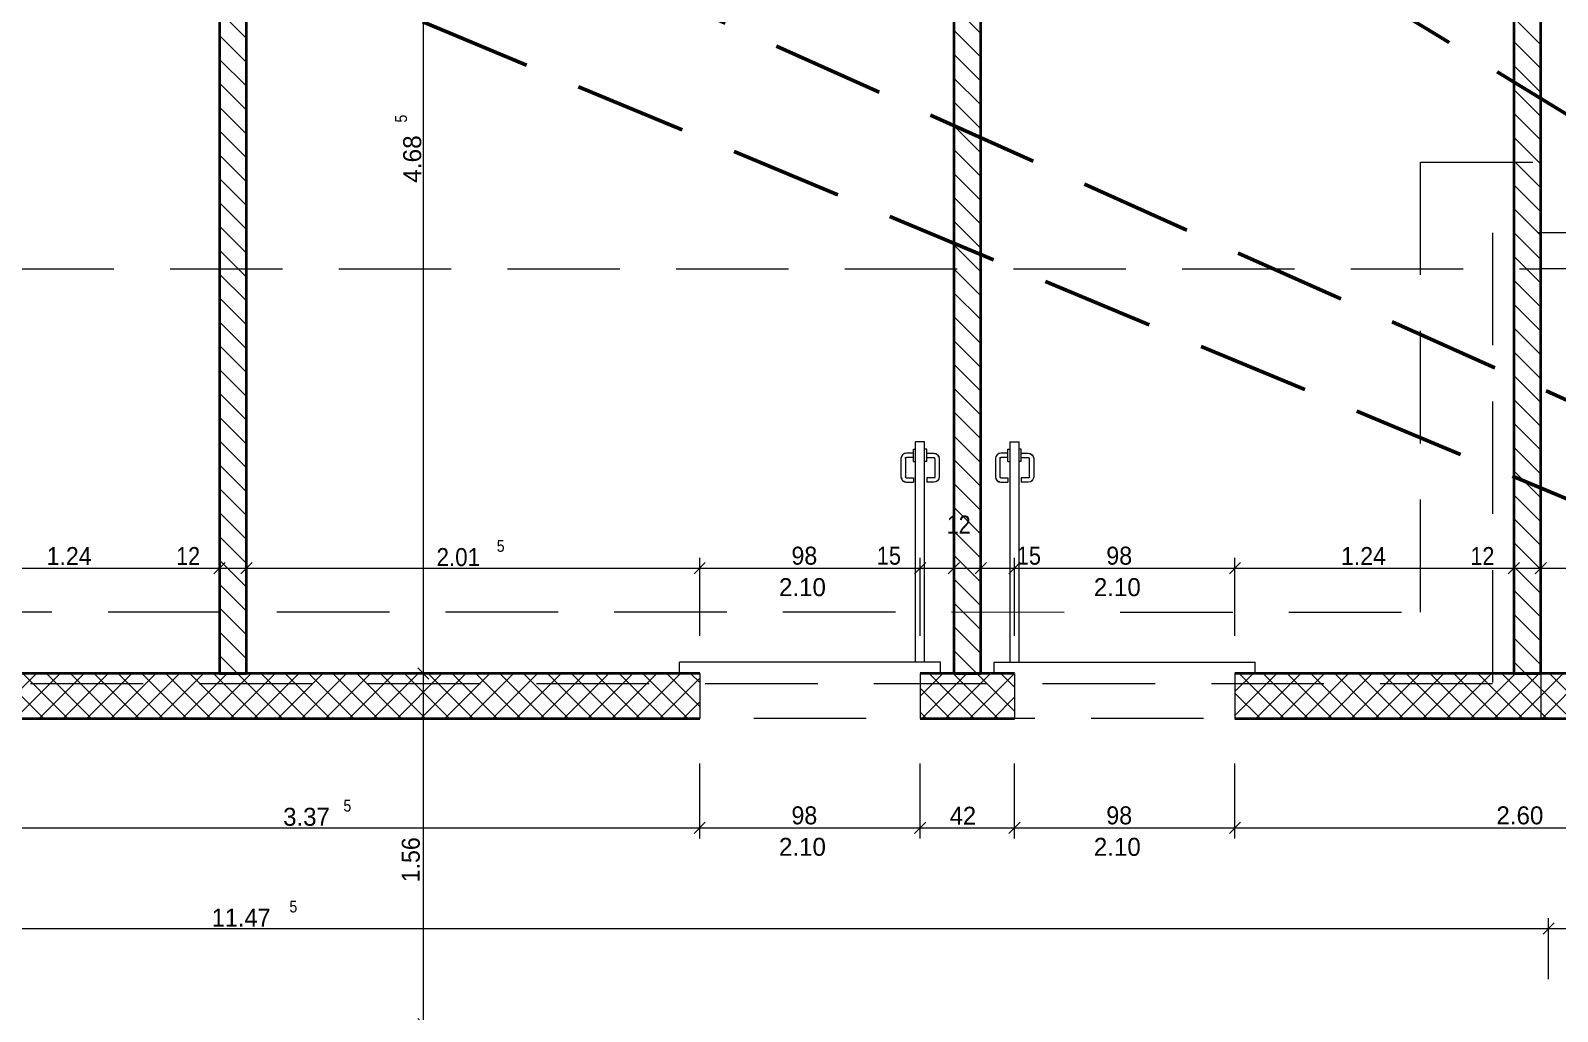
# Model space of a CAD drawing. Header units: millimetres. Extents: x -3497 to 2618, y -1809 to 2456.
# Drawn here: x -788 to -109, y 1509 to 1945 of the extents above; entities that cross this region are included whole.
import ezdxf
from ezdxf.enums import TextEntityAlignment as Align

# ---------------------------------------------------------------- set-up
doc = ezdxf.new("R2010")
doc.units = ezdxf.units.MM
doc.header["$LTSCALE"] = 100
doc.linetypes.add('HIDDENX2', pattern=[0.75, 0.5, -0.25])
for name, color, linetype, true_color in [('10-0.05 Solid', 1, 'Continuous', 0xff0000), ('10-0.13 Solid', 7, 'Continuous', 0x000000), ('20-(100) Aussenwände', 7, 'Continuous', 0xc0c0c0), ('20-Beton', 9, 'Continuous', 0x808080), ('30-Text', 7, 'Continuous', 0xff8000), ('30-Text 6', 3, 'Continuous', 0x00ff00), ('50-Türen&Fenster', 9, 'Continuous', 0x808080)]:
    doc.layers.add(name, color=color, linetype=linetype, true_color=true_color)
doc.styles.add('Arial', font='arial.ttf')

# ---------------------------------------------------------------- blocks, each defined once
blk = doc.blocks.new('*X446')
at = {"layer": '10-0.05 Solid', "color": 18, "linetype": 'Continuous', "lineweight": 13, "true_color": 0x000000}
for p, q in [((-697.49, 2127.48), (-691.63, 2121.61)), ((-703.63, 2123), (-691.63, 2111)), ((-703.63, 2112.4), (-691.63, 2100.4)), ((-703.63, 2101.79), (-691.63, 2089.79)), ((-703.63, 2091.18), (-691.63, 2079.18)), ((-703.63, 2080.58), (-691.63, 2068.58)), ((-703.63, 2069.97), (-691.63, 2057.97)), ((-703.63, 2059.36), (-691.63, 2047.36)), ((-703.63, 2048.76), (-691.63, 2036.76)), ((-703.63, 2038.15), (-691.63, 2026.15)), ((-703.63, 2027.54), (-691.63, 2015.54)), ((-703.63, 2016.94), (-691.63, 2004.94)), ((-703.63, 2006.33), (-691.63, 1994.33)), ((-703.63, 1995.72), (-691.63, 1983.72)), ((-703.63, 1985.12), (-691.63, 1973.12)), ((-703.63, 1974.51), (-691.63, 1962.51)), ((-703.63, 1963.9), (-691.63, 1951.9)), ((-703.63, 1953.3), (-691.63, 1941.3)), ((-703.63, 1942.69), (-691.63, 1930.69)), ((-703.63, 1932.08), (-691.63, 1920.08)), ((-703.63, 1921.48), (-691.63, 1909.48)), ((-703.63, 1910.87), (-691.63, 1898.87)), ((-703.63, 1900.26), (-691.63, 1888.26)), ((-703.63, 1889.66), (-691.63, 1877.66)), ((-703.63, 1879.05), (-691.63, 1867.05)), ((-703.63, 1868.44), (-691.63, 1856.44)), ((-703.63, 1857.84), (-691.63, 1845.84)), ((-703.63, 1847.23), (-691.63, 1835.23)), ((-703.63, 1836.62), (-691.63, 1824.62)), ((-703.63, 1826.02), (-691.63, 1814.02)), ((-703.63, 1815.41), (-691.63, 1803.41)), ((-703.63, 1804.81), (-691.63, 1792.81)), ((-703.63, 1794.2), (-691.63, 1782.2)), ((-703.63, 1783.59), (-691.63, 1771.59)), ((-703.63, 1772.99), (-691.63, 1760.99)), ((-703.63, 1762.38), (-691.63, 1750.38)), ((-703.63, 1751.77), (-691.63, 1739.77)), ((-703.63, 1741.17), (-691.63, 1729.17)), ((-703.63, 1730.56), (-691.63, 1718.56)), ((-703.63, 1719.95), (-691.63, 1707.95)), ((-703.63, 1709.35), (-691.63, 1697.35)), ((-703.63, 1698.74), (-691.63, 1686.74)), ((-703.63, 1688.13), (-691.63, 1676.13)), ((-703.63, 1677.53), (-691.63, 1665.53)), ((-703.63, 1666.92), (-695.69, 1658.98))]:
    blk.add_line(p, q, dxfattribs=at)
blk = doc.blocks.new('*X447')
at = {"layer": '10-0.05 Solid', "color": 18, "linetype": 'Continuous', "lineweight": 13, "true_color": 0x000000}
for p, q in [((-377.13, 2125.31), (-365.13, 2113.31)), ((-368.69, 2127.48), (-365.13, 2123.91)), ((-377.13, 2114.7), (-365.13, 2102.7)), ((-377.13, 2104.09), (-365.13, 2092.09)), ((-377.13, 2093.49), (-365.13, 2081.49)), ((-377.13, 2082.88), (-365.13, 2070.88)), ((-377.13, 2072.27), (-365.13, 2060.27)), ((-377.13, 2061.67), (-365.13, 2049.67)), ((-377.13, 2051.06), (-365.13, 2039.06)), ((-377.13, 2040.46), (-365.13, 2028.46)), ((-377.13, 2029.85), (-365.13, 2017.85)), ((-377.13, 2019.24), (-365.13, 2007.24)), ((-377.13, 2008.64), (-365.13, 1996.64)), ((-377.13, 1998.03), (-365.13, 1986.03)), ((-377.13, 1987.42), (-365.13, 1975.42)), ((-377.13, 1976.82), (-365.13, 1964.82)), ((-377.13, 1966.21), (-365.13, 1954.21)), ((-377.13, 1955.6), (-365.13, 1943.6)), ((-377.13, 1945), (-365.13, 1933)), ((-377.13, 1934.39), (-365.13, 1922.39)), ((-377.13, 1923.78), (-365.13, 1911.78)), ((-377.13, 1913.18), (-365.13, 1901.18)), ((-377.13, 1902.57), (-365.13, 1890.57)), ((-377.13, 1891.96), (-365.13, 1879.96)), ((-377.13, 1881.36), (-365.13, 1869.36)), ((-377.13, 1870.75), (-365.13, 1858.75)), ((-377.13, 1860.14), (-365.13, 1848.14)), ((-377.13, 1849.54), (-365.13, 1837.54)), ((-377.13, 1838.93), (-365.13, 1826.93)), ((-377.13, 1828.32), (-365.13, 1816.32)), ((-377.13, 1817.72), (-365.13, 1805.72)), ((-377.13, 1807.11), (-365.13, 1795.11)), ((-377.13, 1796.5), (-365.13, 1784.5)), ((-377.13, 1785.9), (-365.13, 1773.9)), ((-377.13, 1775.29), (-365.13, 1763.29)), ((-377.13, 1764.68), (-365.13, 1752.68)), ((-377.13, 1754.08), (-365.13, 1742.08)), ((-377.13, 1743.47), (-365.13, 1731.47)), ((-377.13, 1732.86), (-365.13, 1720.86)), ((-377.13, 1722.26), (-365.13, 1710.26)), ((-377.13, 1711.65), (-365.13, 1699.65)), ((-377.13, 1701.04), (-365.13, 1689.04)), ((-377.13, 1690.44), (-365.13, 1678.44)), ((-377.13, 1679.83), (-365.13, 1667.83)), ((-377.13, 1669.22), (-366.88, 1658.98))]:
    blk.add_line(p, q, dxfattribs=at)
blk = doc.blocks.new('*X448')
at = {"layer": '10-0.05 Solid', "color": 18, "linetype": 'Continuous', "lineweight": 13, "true_color": 0x000000}
for p, q in [((-124.74, 2127.48), (-116.13, 2118.87)), ((-128.13, 2120.26), (-116.13, 2108.26)), ((-128.13, 2109.65), (-116.13, 2097.65)), ((-128.13, 2099.05), (-116.13, 2087.05)), ((-128.13, 2088.44), (-116.13, 2076.44)), ((-128.13, 2077.83), (-116.13, 2065.83)), ((-128.13, 2067.23), (-116.13, 2055.23)), ((-128.13, 2056.62), (-116.13, 2044.62)), ((-128.13, 2046.01), (-116.13, 2034.01)), ((-128.13, 2035.41), (-116.13, 2023.41)), ((-128.13, 2024.8), (-116.13, 2012.8)), ((-128.13, 2014.19), (-116.13, 2002.19)), ((-128.13, 2003.59), (-116.13, 1991.59)), ((-128.13, 1992.98), (-116.13, 1980.98)), ((-128.13, 1982.37), (-116.13, 1970.37)), ((-128.13, 1971.77), (-116.13, 1959.77)), ((-128.13, 1961.16), (-116.13, 1949.16)), ((-128.13, 1950.55), (-116.13, 1938.55)), ((-128.13, 1939.95), (-116.13, 1927.95)), ((-128.13, 1929.34), (-116.13, 1917.34)), ((-128.13, 1918.73), (-116.13, 1906.73)), ((-128.13, 1908.13), (-116.13, 1896.13)), ((-128.13, 1897.52), (-116.13, 1885.52)), ((-128.13, 1886.91), (-116.13, 1874.91)), ((-128.13, 1876.31), (-116.13, 1864.31)), ((-128.13, 1865.7), (-116.13, 1853.7)), ((-128.13, 1855.09), (-116.13, 1843.09)), ((-128.13, 1844.49), (-116.13, 1832.49)), ((-128.13, 1833.88), (-116.13, 1821.88)), ((-128.13, 1823.27), (-116.13, 1811.27)), ((-128.13, 1812.67), (-116.13, 1800.67)), ((-128.13, 1802.06), (-116.13, 1790.06)), ((-128.13, 1791.46), (-116.13, 1779.46)), ((-128.13, 1780.85), (-116.13, 1768.85)), ((-128.13, 1770.24), (-116.13, 1758.24)), ((-128.13, 1759.64), (-116.13, 1747.64)), ((-128.13, 1749.03), (-116.13, 1737.03)), ((-128.13, 1738.42), (-116.13, 1726.42)), ((-128.13, 1727.82), (-116.13, 1715.82)), ((-128.13, 1717.21), (-116.13, 1705.21)), ((-128.13, 1706.6), (-116.13, 1694.6)), ((-128.13, 1696), (-116.13, 1684)), ((-128.13, 1685.39), (-116.13, 1673.39)), ((-128.13, 1674.78), (-116.13, 1662.78)), ((-128.13, 1664.18), (-122.93, 1658.98))]:
    blk.add_line(p, q, dxfattribs=at)
blk = doc.blocks.new('*X538')
at = {"layer": '10-0.05 Solid', "color": 18, "linetype": 'Continuous', "lineweight": 13, "true_color": 0x000000}
for p, q in [((-827.63, 1648.2), (-816.85, 1658.98)), ((-827.63, 1658.81), (-827.46, 1658.98)), ((-826.25, 1638.98), (-806.25, 1658.98)), ((-802.96, 1638.98), (-822.96, 1658.98)), ((-815.64, 1638.98), (-795.64, 1658.98)), ((-792.36, 1638.98), (-812.36, 1658.98)), ((-805.03, 1638.98), (-785.03, 1658.98)), ((-781.75, 1638.98), (-801.75, 1658.98)), ((-794.43, 1638.98), (-774.43, 1658.98)), ((-771.14, 1638.98), (-791.14, 1658.98)), ((-783.82, 1638.98), (-763.82, 1658.98)), ((-760.54, 1638.98), (-780.54, 1658.98)), ((-773.21, 1638.98), (-753.21, 1658.98)), ((-749.93, 1638.98), (-769.93, 1658.98)), ((-762.61, 1638.98), (-742.61, 1658.98)), ((-739.32, 1638.98), (-759.32, 1658.98)), ((-752, 1638.98), (-732, 1658.98)), ((-728.72, 1638.98), (-748.72, 1658.98)), ((-741.39, 1638.98), (-721.39, 1658.98)), ((-718.11, 1638.98), (-738.11, 1658.98)), ((-730.79, 1638.98), (-710.79, 1658.98)), ((-707.51, 1638.98), (-727.51, 1658.98)), ((-703.63, 1645.71), (-716.9, 1658.98)), ((-703.63, 1656.31), (-706.29, 1658.98)), ((-813.57, 1638.98), (-827.63, 1653.03)), ((-720.18, 1638.98), (-703.63, 1655.53)), ((-709.58, 1638.98), (-703.63, 1644.92)), ((-824.18, 1638.98), (-827.63, 1642.43))]:
    blk.add_line(p, q, dxfattribs=at)
blk = doc.blocks.new('*X539')
at = {"layer": '10-0.05 Solid', "color": 18, "linetype": 'Continuous', "lineweight": 13, "true_color": 0x000000}
for p, q in [((-703.63, 1644.92), (-689.58, 1658.98)), ((-703.63, 1655.53), (-700.18, 1658.98)), ((-698.97, 1638.98), (-678.97, 1658.98)), ((-675.69, 1638.98), (-695.69, 1658.98)), ((-688.36, 1638.98), (-668.36, 1658.98)), ((-665.08, 1638.98), (-685.08, 1658.98)), ((-677.76, 1638.98), (-657.76, 1658.98)), ((-654.47, 1638.98), (-674.47, 1658.98)), ((-667.15, 1638.98), (-647.15, 1658.98)), ((-643.87, 1638.98), (-663.87, 1658.98)), ((-656.54, 1638.98), (-636.54, 1658.98)), ((-633.26, 1638.98), (-653.26, 1658.98)), ((-645.94, 1638.98), (-625.94, 1658.98)), ((-622.65, 1638.98), (-642.65, 1658.98)), ((-635.33, 1638.98), (-615.33, 1658.98)), ((-612.05, 1638.98), (-632.05, 1658.98)), ((-624.72, 1638.98), (-604.72, 1658.98)), ((-601.44, 1638.98), (-621.44, 1658.98)), ((-614.12, 1638.98), (-594.12, 1658.98)), ((-590.83, 1638.98), (-610.83, 1658.98)), ((-603.51, 1638.98), (-583.51, 1658.98)), ((-580.23, 1638.98), (-600.23, 1658.98)), ((-592.9, 1638.98), (-572.9, 1658.98)), ((-569.62, 1638.98), (-589.62, 1658.98)), ((-582.3, 1638.98), (-562.3, 1658.98)), ((-559.01, 1638.98), (-579.01, 1658.98)), ((-571.69, 1638.98), (-551.69, 1658.98)), ((-548.41, 1638.98), (-568.41, 1658.98)), ((-561.08, 1638.98), (-541.08, 1658.98)), ((-537.8, 1638.98), (-557.8, 1658.98)), ((-550.48, 1638.98), (-530.48, 1658.98)), ((-527.19, 1638.98), (-547.19, 1658.98)), ((-539.87, 1638.98), (-519.87, 1658.98)), ((-516.59, 1638.98), (-536.59, 1658.98)), ((-529.26, 1638.98), (-509.26, 1658.98)), ((-505.98, 1638.98), (-525.98, 1658.98)), ((-518.66, 1638.98), (-498.66, 1658.98)), ((-495.37, 1638.98), (-515.37, 1658.98)), ((-508.05, 1638.98), (-490.13, 1656.9)), ((-490.13, 1644.34), (-504.77, 1658.98)), ((-490.13, 1654.94), (-494.16, 1658.98)), ((-686.29, 1638.98), (-703.63, 1656.31)), ((-696.9, 1638.98), (-703.63, 1645.71)), ((-497.44, 1638.98), (-490.13, 1646.29))]:
    blk.add_line(p, q, dxfattribs=at)
blk = doc.blocks.new('*X540')
at = {"layer": '10-0.05 Solid', "color": 18, "linetype": 'Continuous', "lineweight": 13, "true_color": 0x000000}
for p, q in [((-392.13, 1648.83), (-381.98, 1658.98)), ((-391.38, 1638.98), (-371.38, 1658.98)), ((-368.09, 1638.98), (-388.09, 1658.98)), ((-380.77, 1638.98), (-360.77, 1658.98)), ((-357.49, 1638.98), (-377.49, 1658.98)), ((-370.16, 1638.98), (-350.16, 1658.98)), ((-350.13, 1642.22), (-366.88, 1658.98)), ((-350.13, 1652.83), (-356.27, 1658.98)), ((-378.7, 1638.98), (-392.13, 1652.4)), ((-359.56, 1638.98), (-350.13, 1648.41)), ((-389.31, 1638.98), (-392.13, 1641.8))]:
    blk.add_line(p, q, dxfattribs=at)
blk = doc.blocks.new('*X541')
at = {"layer": '10-0.05 Solid', "color": 18, "linetype": 'Continuous', "lineweight": 13, "true_color": 0x000000}
for p, q in [((-252.13, 1640.34), (-233.49, 1658.98)), ((-252.13, 1650.95), (-244.1, 1658.98)), ((-230.21, 1638.98), (-250.21, 1658.98)), ((-242.88, 1638.98), (-222.88, 1658.98)), ((-219.6, 1638.98), (-239.6, 1658.98)), ((-232.28, 1638.98), (-212.28, 1658.98)), ((-208.99, 1638.98), (-228.99, 1658.98)), ((-221.67, 1638.98), (-201.67, 1658.98)), ((-198.39, 1638.98), (-218.39, 1658.98)), ((-211.06, 1638.98), (-191.06, 1658.98)), ((-187.78, 1638.98), (-207.78, 1658.98)), ((-200.46, 1638.98), (-180.46, 1658.98)), ((-177.17, 1638.98), (-197.17, 1658.98)), ((-189.85, 1638.98), (-169.85, 1658.98)), ((-166.57, 1638.98), (-186.57, 1658.98)), ((-179.25, 1638.98), (-159.25, 1658.98)), ((-155.96, 1638.98), (-175.96, 1658.98)), ((-168.64, 1638.98), (-148.64, 1658.98)), ((-145.36, 1638.98), (-165.36, 1658.98)), ((-158.03, 1638.98), (-138.03, 1658.98)), ((-134.75, 1638.98), (-154.75, 1658.98)), ((-147.43, 1638.98), (-127.43, 1658.98)), ((-124.14, 1638.98), (-144.14, 1658.98)), ((-136.82, 1638.98), (-116.82, 1658.98)), ((-113.54, 1638.98), (-133.54, 1658.98)), ((-126.21, 1638.98), (-106.21, 1658.98)), ((-102.93, 1638.98), (-122.93, 1658.98)), ((-115.61, 1638.98), (-95.61, 1658.98)), ((-92.32, 1638.98), (-112.32, 1658.98)), ((-105, 1638.98), (-85, 1658.98)), ((-81.72, 1638.98), (-101.72, 1658.98)), ((-94.39, 1638.98), (-74.39, 1658.98)), ((-71.11, 1638.98), (-91.11, 1658.98)), ((-83.79, 1638.98), (-63.79, 1658.98)), ((-60.5, 1638.98), (-80.5, 1658.98)), ((-73.18, 1638.98), (-53.18, 1658.98)), ((-49.9, 1638.98), (-69.9, 1658.98)), ((-62.57, 1638.98), (-42.57, 1658.98)), ((-39.29, 1638.98), (-59.29, 1658.98)), ((-51.97, 1638.98), (-31.97, 1658.98)), ((-28.68, 1638.98), (-48.68, 1658.98)), ((-41.36, 1638.98), (-21.36, 1658.98)), ((-18.08, 1638.98), (-38.08, 1658.98)), ((-30.75, 1638.98), (-10.75, 1658.98)), ((-7.47, 1638.98), (-27.47, 1658.98)), ((-20.15, 1638.98), (-0.15, 1658.98)), ((3.14, 1638.98), (-16.86, 1658.98)), ((7.87, 1644.85), (-6.26, 1658.98)), ((7.87, 1655.46), (4.35, 1658.98)), ((-240.81, 1638.98), (-252.13, 1650.29)), ((-9.54, 1638.98), (7.87, 1656.39)), ((1.07, 1638.98), (7.87, 1645.78)), ((-251.42, 1638.98), (-252.13, 1639.68))]:
    blk.add_line(p, q, dxfattribs=at)
blk = doc.blocks.new('AnonymMegaMac_nNn0734')
at = {"layer": '20-Beton', "color": 8, "linetype": 'Continuous', "lineweight": 13, "true_color": 0x808080}
for p, q in [((-825.13, 1708.27), (-830.13, 1703.27)), ((-827.63, 1675.77), (-827.63, 1710.46)), ((-827.63, 1705.77), (-703.63, 1705.77)), ((-701.13, 1708.27), (-706.13, 1703.27)), ((-703.63, 1675.77), (-703.63, 1710.46))]:
    blk.add_line(p, q, dxfattribs=at)
at = {"layer": '20-Beton', "color": 8, "linetype": 'Continuous', "lineweight": 18, "true_color": 0x808080, "style": 'Arial'}
for s, width, p, p2 in [('1.24', 0.919367, (-780.49, 1707.19), (-760.52, 1707.19)), ('12', 0.854381, (-722.9, 1707.19), (-712.29, 1707.19))]:
    blk.add_text(s, height=8, dxfattribs=dict(at, width=width)).set_placement(p, p2, align=Align.FIT)
blk = doc.blocks.new('AnonymMegaMac_nNn0735')
at = {"layer": '20-Beton', "color": 8, "linetype": 'Continuous', "lineweight": 13, "true_color": 0x808080}
for p, q in [((-701.13, 1708.27), (-706.13, 1703.27)), ((-703.63, 1675.77), (-703.63, 1710.46)), ((-703.63, 1705.77), (-691.63, 1705.77)), ((-689.13, 1708.27), (-694.13, 1703.27)), ((-691.63, 1675.77), (-691.63, 1710.46))]:
    blk.add_line(p, q, dxfattribs=at)
blk = doc.blocks.new('AnonymMegaMac_nNn0736')
at = {"layer": '20-Beton', "color": 8, "linetype": 'Continuous', "lineweight": 13, "true_color": 0x808080}
for p, q in [((-689.13, 1708.27), (-694.13, 1703.27)), ((-691.63, 1675.77), (-691.63, 1710.46)), ((-691.63, 1705.77), (-490.13, 1705.77)), ((-487.63, 1708.27), (-492.63, 1703.27)), ((-490.13, 1675.77), (-490.13, 1710.46))]:
    blk.add_line(p, q, dxfattribs=at)
at = {"layer": '20-Beton', "color": 8, "linetype": 'Continuous', "lineweight": 18, "true_color": 0x808080, "style": 'Arial'}
for s, height, width, p, p2 in [('5', 5.28, 0.853093, (-580.37, 1713.04), (-576.88, 1713.04)), ('2.01', 8, 0.890648, (-607.15, 1706.74), (-587.8, 1706.74))]:
    blk.add_text(s, height=height, dxfattribs=dict(at, width=width)).set_placement(p, p2, align=Align.FIT)
blk = doc.blocks.new('AnonymMegaMac_nNn0737')
at = {"layer": '20-Beton', "color": 8, "linetype": 'Continuous', "lineweight": 13, "true_color": 0x808080}
for p, q in [((-487.63, 1708.27), (-492.63, 1703.27)), ((-490.13, 1675.77), (-490.13, 1710.46)), ((-490.13, 1705.77), (-392.13, 1705.77)), ((-389.63, 1708.27), (-394.63, 1703.27)), ((-392.13, 1675.77), (-392.13, 1710.46))]:
    blk.add_line(p, q, dxfattribs=at)
at = {"layer": '20-Beton', "color": 8, "linetype": 'Continuous', "lineweight": 18, "true_color": 0x808080, "style": 'Arial'}
for s, width, p, p2 in [('98', 0.923325, (-449.33, 1707.36), (-437.87, 1707.36)), ('15', 0.865979, (-411.4, 1707.36), (-400.65, 1707.36)), ('2.10', 0.960236, (-454.88, 1693.36), (-434.02, 1693.36))]:
    blk.add_text(s, height=8, dxfattribs=dict(at, width=width)).set_placement(p, p2, align=Align.FIT)
blk = doc.blocks.new('AnonymMegaMac_nNn0738')
at = {"layer": '20-Beton', "color": 8, "linetype": 'Continuous', "lineweight": 13, "true_color": 0x808080}
for p, q in [((-389.63, 1708.27), (-394.63, 1703.27)), ((-392.13, 1675.77), (-392.13, 1710.46)), ((-392.13, 1705.77), (-377.13, 1705.77)), ((-374.63, 1708.27), (-379.63, 1703.27)), ((-377.13, 1675.77), (-377.13, 1710.46))]:
    blk.add_line(p, q, dxfattribs=at)
at = {"layer": '20-Beton', "color": 8, "linetype": 'Continuous', "lineweight": 18, "true_color": 0x808080, "style": 'Arial', "width": 0.854381}
blk.add_text('12', height=8, dxfattribs=at).set_placement((-380.27, 1721.19), (-369.67, 1721.19), align=Align.FIT)
blk = doc.blocks.new('AnonymMegaMac_nNn0739')
at = {"layer": '20-Beton', "color": 8, "linetype": 'Continuous', "lineweight": 13, "true_color": 0x808080}
for p, q in [((-374.63, 1708.27), (-379.63, 1703.27)), ((-377.13, 1675.77), (-377.13, 1710.46)), ((-377.13, 1705.77), (-365.13, 1705.77)), ((-362.63, 1708.27), (-367.63, 1703.27)), ((-365.13, 1675.77), (-365.13, 1710.46))]:
    blk.add_line(p, q, dxfattribs=at)
blk = doc.blocks.new('AnonymMegaMac_nNn0740')
at = {"layer": '20-Beton', "color": 8, "linetype": 'Continuous', "lineweight": 13, "true_color": 0x808080}
for p, q in [((-362.63, 1708.27), (-367.63, 1703.27)), ((-365.13, 1675.77), (-365.13, 1710.46)), ((-365.13, 1705.77), (-350.13, 1705.77)), ((-347.63, 1708.27), (-352.63, 1703.27)), ((-350.13, 1675.77), (-350.13, 1710.46))]:
    blk.add_line(p, q, dxfattribs=at)
blk = doc.blocks.new('AnonymMegaMac_nNn0741')
at = {"layer": '20-Beton', "color": 8, "linetype": 'Continuous', "lineweight": 13, "true_color": 0x808080}
for p, q in [((-347.63, 1708.27), (-352.63, 1703.27)), ((-350.13, 1675.77), (-350.13, 1710.46)), ((-350.13, 1705.77), (-252.13, 1705.77)), ((-249.63, 1708.27), (-254.63, 1703.27)), ((-252.13, 1675.77), (-252.13, 1710.46))]:
    blk.add_line(p, q, dxfattribs=at)
at = {"layer": '20-Beton', "color": 8, "linetype": 'Continuous', "lineweight": 18, "true_color": 0x808080, "style": 'Arial'}
for s, width, p, p2 in [('15', 0.865979, (-349.15, 1707.36), (-338.4, 1707.36)), ('98', 0.923325, (-309.33, 1707.36), (-297.87, 1707.36)), ('2.10', 0.960236, (-314.88, 1693.36), (-294.02, 1693.36))]:
    blk.add_text(s, height=8, dxfattribs=dict(at, width=width)).set_placement(p, p2, align=Align.FIT)
blk = doc.blocks.new('AnonymMegaMac_nNn0742')
at = {"layer": '20-Beton', "color": 8, "linetype": 'Continuous', "lineweight": 13, "true_color": 0x808080}
for p, q in [((-249.63, 1708.27), (-254.63, 1703.27)), ((-252.13, 1675.77), (-252.13, 1710.46)), ((-252.13, 1705.77), (-128.13, 1705.77)), ((-125.63, 1708.27), (-130.63, 1703.27)), ((-128.13, 1675.77), (-128.13, 1710.46))]:
    blk.add_line(p, q, dxfattribs=at)
at = {"layer": '20-Beton', "color": 8, "linetype": 'Continuous', "lineweight": 18, "true_color": 0x808080, "style": 'Arial'}
for s, width, p, p2 in [('1.24', 0.919367, (-204.99, 1707.19), (-185.02, 1707.19)), ('12', 0.854381, (-147.4, 1707.19), (-136.79, 1707.19))]:
    blk.add_text(s, height=8, dxfattribs=dict(at, width=width)).set_placement(p, p2, align=Align.FIT)
blk = doc.blocks.new('AnonymMegaMac_nNn0743')
at = {"layer": '20-Beton', "color": 8, "linetype": 'Continuous', "lineweight": 13, "true_color": 0x808080}
for p, q in [((-125.63, 1708.27), (-130.63, 1703.27)), ((-128.13, 1675.77), (-128.13, 1710.46)), ((-128.13, 1705.77), (-116.13, 1705.77)), ((-113.63, 1708.27), (-118.63, 1703.27)), ((-116.13, 1675.77), (-116.13, 1710.46))]:
    blk.add_line(p, q, dxfattribs=at)
blk = doc.blocks.new('AnonymMegaMac_nNn0744')
at = {"layer": '20-Beton', "color": 8, "linetype": 'Continuous', "lineweight": 13, "true_color": 0x808080}
for p, q in [((-113.63, 1708.27), (-118.63, 1703.27)), ((-116.13, 1675.77), (-116.13, 1710.46)), ((-116.13, 1705.77), (7.87, 1705.77)), ((10.37, 1708.27), (5.37, 1703.27)), ((7.87, 1675.77), (7.87, 1710.46))]:
    blk.add_line(p, q, dxfattribs=at)
at = {"layer": '20-Beton', "color": 8, "linetype": 'Continuous', "lineweight": 18, "true_color": 0x808080, "style": 'Arial', "width": 0.919367}
blk.add_text('1.24', height=8, dxfattribs=at).set_placement((-68.99, 1707.19), (-49.02, 1707.19), align=Align.FIT)
blk = doc.blocks.new('AnonymMegaMac_nNn0954')
at = {"layer": '20-Beton', "color": 8, "linetype": 'Continuous', "lineweight": 13, "true_color": 0x808080}
for p, q in [((-615.51, 1661.48), (-610.51, 1656.48)), ((-613.01, 1502.99), (-613.01, 1658.98)), ((-142.67, 1502.98), (-617.7, 1502.99)), ((-615.51, 1505.49), (-610.51, 1500.49)), ((-613.01, 1477.99), (-613.01, 1502.99))]:
    blk.add_line(p, q, dxfattribs=at)
at = {"layer": '20-Beton', "color": 8, "linetype": 'Continuous', "lineweight": 18, "true_color": 0x808080, "style": 'Arial', "width": 0.920839}
blk.add_text('1.56', height=8, rotation=89.99823, dxfattribs=at).set_placement((-614.6, 1566.12), (-614.6, 1586.13), align=Align.FIT)
blk = doc.blocks.new('AnonymMegaMac_nNn0955')
at = {"layer": '20-Beton', "color": 8, "linetype": 'Continuous', "lineweight": 13, "true_color": 0x808080}
for p, q in [((-407.13, 2127.48), (-617.68, 2127.48)), ((-610.49, 2124.98), (-615.49, 2129.98)), ((-613.01, 1658.98), (-612.99, 2127.48)), ((-612.99, 2127.48), (-612.99, 2131.23)), ((-520.13, 1658.98), (-617.7, 1658.98)), ((-615.51, 1661.48), (-610.51, 1656.48)), ((-613.01, 1502.99), (-613.01, 1658.98))]:
    blk.add_line(p, q, dxfattribs=at)
at = {"layer": '20-Beton', "color": 8, "linetype": 'Continuous', "lineweight": 18, "true_color": 0x808080, "style": 'Arial'}
for s, height, width, p, p2 in [('5', 5.28, 0.853093, (-620.27, 1903.97), (-620.27, 1907.46)), ('4.68', 8, 0.970913, (-613.97, 1877.19), (-613.97, 1898.29))]:
    blk.add_text(s, height=height, rotation=89.99823, dxfattribs=dict(at, width=width)).set_placement(p, p2, align=Align.FIT)
blk = doc.blocks.new('AnonymMegaMac_nNn01097')
at = {"layer": '20-Beton', "color": 8, "linetype": 'Continuous', "lineweight": 13, "true_color": 0x808080}
for p, q in [((-827.63, 1585.6), (-827.63, 1638.98)), ((-490.13, 1585.6), (-490.13, 1618.98)), ((-825.13, 1592.79), (-830.13, 1587.79)), ((-827.63, 1590.29), (-490.13, 1590.29)), ((-487.63, 1592.79), (-492.63, 1587.79))]:
    blk.add_line(p, q, dxfattribs=at)
at = {"layer": '20-Beton', "color": 8, "linetype": 'Continuous', "lineweight": 18, "true_color": 0x808080, "style": 'Arial'}
for s, height, width, p, p2 in [('5', 5.28, 0.853093, (-648.55, 1597.55), (-645.06, 1597.55)), ('3.37', 8, 0.954713, (-675.33, 1591.25), (-654.59, 1591.25))]:
    blk.add_text(s, height=height, dxfattribs=dict(at, width=width)).set_placement(p, p2, align=Align.FIT)
blk = doc.blocks.new('AnonymMegaMac_nNn01098')
at = {"layer": '20-Beton', "color": 8, "linetype": 'Continuous', "lineweight": 13, "true_color": 0x808080}
for p, q in [((-490.13, 1585.6), (-490.13, 1618.98)), ((-392.13, 1585.6), (-392.13, 1618.98)), ((-487.63, 1592.79), (-492.63, 1587.79)), ((-490.13, 1590.29), (-392.13, 1590.29)), ((-389.63, 1592.79), (-394.63, 1587.79))]:
    blk.add_line(p, q, dxfattribs=at)
at = {"layer": '20-Beton', "color": 8, "linetype": 'Continuous', "lineweight": 18, "true_color": 0x808080, "style": 'Arial'}
for s, width, p, p2 in [('98', 0.923325, (-449.33, 1591.88), (-437.87, 1591.88)), ('2.10', 0.960236, (-454.88, 1577.88), (-434.02, 1577.88))]:
    blk.add_text(s, height=8, dxfattribs=dict(at, width=width)).set_placement(p, p2, align=Align.FIT)
blk = doc.blocks.new('AnonymMegaMac_nNn01099')
at = {"layer": '20-Beton', "color": 8, "linetype": 'Continuous', "lineweight": 13, "true_color": 0x808080}
for p, q in [((-392.13, 1585.6), (-392.13, 1618.98)), ((-350.13, 1585.6), (-350.13, 1618.98)), ((-389.63, 1592.79), (-394.63, 1587.79)), ((-392.13, 1590.29), (-350.13, 1590.29)), ((-347.63, 1592.79), (-352.63, 1587.79))]:
    blk.add_line(p, q, dxfattribs=at)
at = {"layer": '20-Beton', "color": 8, "linetype": 'Continuous', "lineweight": 18, "true_color": 0x808080, "style": 'Arial', "width": 0.940722}
blk.add_text('42', height=8, dxfattribs=at).set_placement((-378.93, 1591.71), (-367.25, 1591.71), align=Align.FIT)
blk = doc.blocks.new('AnonymMegaMac_nNn01100')
at = {"layer": '20-Beton', "color": 8, "linetype": 'Continuous', "lineweight": 13, "true_color": 0x808080}
for p, q in [((-350.13, 1585.6), (-350.13, 1618.98)), ((-252.13, 1585.6), (-252.13, 1618.98)), ((-347.63, 1592.79), (-352.63, 1587.79)), ((-350.13, 1590.29), (-252.13, 1590.29)), ((-249.63, 1592.79), (-254.63, 1587.79))]:
    blk.add_line(p, q, dxfattribs=at)
at = {"layer": '20-Beton', "color": 8, "linetype": 'Continuous', "lineweight": 18, "true_color": 0x808080, "style": 'Arial'}
for s, width, p, p2 in [('98', 0.923325, (-309.33, 1591.88), (-297.87, 1591.88)), ('2.10', 0.960236, (-314.88, 1577.88), (-294.02, 1577.88))]:
    blk.add_text(s, height=8, dxfattribs=dict(at, width=width)).set_placement(p, p2, align=Align.FIT)
blk = doc.blocks.new('AnonymMegaMac_nNn01101')
at = {"layer": '20-Beton', "color": 8, "linetype": 'Continuous', "lineweight": 13, "true_color": 0x808080}
for p, q in [((-252.13, 1585.6), (-252.13, 1618.98)), ((7.87, 1585.6), (7.87, 1618.98)), ((-249.63, 1592.79), (-254.63, 1587.79)), ((-252.13, 1590.29), (7.87, 1590.29)), ((10.37, 1592.79), (5.37, 1587.79))]:
    blk.add_line(p, q, dxfattribs=at)
at = {"layer": '20-Beton', "color": 8, "linetype": 'Continuous', "lineweight": 18, "true_color": 0x808080, "style": 'Arial', "width": 0.960236}
blk.add_text('2.60', height=8, dxfattribs=at).set_placement((-135.88, 1591.88), (-115.02, 1591.88), align=Align.FIT)
blk = doc.blocks.new('AnonymMegaMac_nNn01116')
at = {"layer": '20-Beton', "color": 8, "linetype": 'Continuous', "lineweight": 13, "true_color": 0x808080}
for p, q in [((-110.17, 1548.04), (-115.17, 1543.04)), ((-112.67, 1522.98), (-112.67, 1550.23)), ((-1260.15, 1545.54), (-112.67, 1545.54))]:
    blk.add_line(p, q, dxfattribs=at)
at = {"layer": '20-Beton', "color": 8, "linetype": 'Continuous', "lineweight": 18, "true_color": 0x808080, "style": 'Arial'}
for s, height, width, p, p2 in [('5', 5.28, 0.853093, (-672.56, 1552.7), (-669.06, 1552.7)), ('11.47', 8, 0.938144, (-707.1, 1546.4), (-680.89, 1546.4))]:
    blk.add_text(s, height=height, dxfattribs=dict(at, width=width)).set_placement(p, p2, align=Align.FIT)
blk = doc.blocks.new('AnonymMegaMac_nNn01117')
at = {"layer": '20-Beton', "color": 8, "linetype": 'Continuous', "lineweight": 13, "true_color": 0x808080}
for p, q in [((-110.17, 1548.04), (-115.17, 1543.04)), ((-112.67, 1522.98), (-112.67, 1550.23)), ((-112.67, 1545.54), (766.34, 1545.54))]:
    blk.add_line(p, q, dxfattribs=at)

msp = doc.modelspace()

# ---------------------------------------------------------------- linework, layer by layer
at = {"layer": '10-0.13 Solid', "color": 18, "linetype": 'HIDDENX2', "lineweight": 13, "true_color": 0x000000}
for p, q in [((-169.63, 1886.38), (414.37, 1886.43)), ((-169.63, 1686.29), (-169.63, 1886.38)), ((382.37, 1854.39), (-137.64, 1854.93)), ((-137.64, 1854.93), (-137.64, 1654.42)), ((-1203.13, 1686.42), (-169.63, 1686.29)), ((-137.64, 1654.42), (-1235.13, 1654.42))]:
    msp.add_line(p, q, dxfattribs=at)
at = {"layer": '20-(100) Aussenwände', "color": 8, "linetype": 'Continuous', "lineweight": 13, "true_color": 0x808080}
for p, q in [((-395.13, 1758.32), (-395.13, 1758.68)), ((-395.13, 1758.68), (-395.12, 1758.68)), ((-395.12, 1758.68), (-394.14, 1758.68)), ((-394.14, 1758.68), (-394.13, 1758.68)), ((-394.13, 1663.98), (-394.13, 1761.98)), ((-390.13, 1761.98), (-394.13, 1761.98)), ((-390.13, 1663.98), (-390.13, 1761.98)), ((-390.12, 1758.68), (-390.13, 1758.68)), ((-389.14, 1758.68), (-390.12, 1758.68)), ((-389.13, 1758.68), (-389.14, 1758.68)), ((-389.13, 1758.32), (-389.13, 1758.68)), ((-353.13, 1758.32), (-353.13, 1758.68)), ((-353.13, 1758.68), (-353.12, 1758.68)), ((-353.12, 1758.68), (-352.14, 1758.68)), ((-352.14, 1758.68), (-352.13, 1758.68)), ((-352.13, 1663.98), (-352.13, 1761.98)), ((-352.13, 1761.98), (-348.13, 1761.98)), ((-348.13, 1663.98), (-348.13, 1761.98)), ((-348.12, 1758.68), (-348.13, 1758.68)), ((-347.14, 1758.68), (-348.12, 1758.68)), ((-347.13, 1758.68), (-347.14, 1758.68)), ((-347.13, 1758.32), (-347.13, 1758.68)), ((-400.46, 1755.44), (-400.63, 1754.58)), ((-400.63, 1754.58), (-400.63, 1746.38)), ((-399.91, 1756.26), (-400.46, 1755.44)), ((-400.18, 1755.33), (-400.46, 1755.44)), ((-399.09, 1756.8), (-399.91, 1756.26)), ((-399.7, 1756.05), (-399.91, 1756.26)), ((-398.23, 1756.98), (-399.09, 1756.8)), ((-398.98, 1756.53), (-399.09, 1756.8)), ((-398.57, 1754.66), (-398.85, 1754.77)), ((-398.47, 1754.82), (-398.68, 1755.03)), ((-398.57, 1754.66), (-398.63, 1754.38)), ((-398.63, 1754.38), (-398.63, 1746.58)), ((-398.47, 1754.82), (-398.57, 1754.66)), ((-398.31, 1754.92), (-398.47, 1754.82)), ((-398.31, 1754.92), (-398.43, 1755.2)), ((-398.03, 1754.98), (-398.31, 1754.92)), ((-395.13, 1756.98), (-398.23, 1756.98)), ((-395.13, 1754.98), (-398.03, 1754.98)), ((-395.13, 1757.33), (-395.13, 1758.32)), ((-395.13, 1755.98), (-395.13, 1757.33)), ((-395.13, 1754.63), (-395.13, 1755.98)), ((-395.13, 1753.64), (-395.13, 1754.63)), ((-395.13, 1753.28), (-395.13, 1753.64)), ((-395.13, 1753.28), (-395.12, 1753.28)), ((-395.12, 1753.28), (-394.14, 1753.28)), ((-394.14, 1753.28), (-394.13, 1753.28)), ((-390.12, 1753.28), (-390.13, 1753.28)), ((-389.14, 1753.28), (-390.12, 1753.28)), ((-389.13, 1753.28), (-389.14, 1753.28)), ((-389.13, 1757.33), (-389.13, 1758.32)), ((-389.13, 1755.98), (-389.13, 1757.33)), ((-389.13, 1756.98), (-386.03, 1756.98)), ((-389.13, 1754.63), (-389.13, 1755.98)), ((-389.13, 1754.98), (-386.23, 1754.98)), ((-389.13, 1753.64), (-389.13, 1754.63)), ((-389.13, 1753.28), (-389.13, 1753.64)), ((-386.23, 1754.98), (-385.94, 1754.92)), ((-386.03, 1756.98), (-385.16, 1756.8)), ((-385.94, 1754.92), (-385.83, 1755.2)), ((-385.94, 1754.92), (-385.79, 1754.82)), ((-385.79, 1754.82), (-385.58, 1755.03)), ((-385.79, 1754.82), (-385.68, 1754.66)), ((-385.68, 1754.66), (-385.41, 1754.77)), ((-385.68, 1754.66), (-385.63, 1754.38)), ((-385.63, 1754.38), (-385.63, 1746.58)), ((-385.28, 1756.53), (-385.16, 1756.8)), ((-385.16, 1756.8), (-384.35, 1756.26)), ((-384.56, 1756.05), (-384.35, 1756.26)), ((-384.35, 1756.26), (-383.8, 1755.44)), ((-384.08, 1755.33), (-383.8, 1755.44)), ((-383.8, 1755.44), (-383.63, 1754.58)), ((-383.63, 1754.58), (-383.63, 1746.38)), ((-358.46, 1755.44), (-358.63, 1754.58)), ((-358.63, 1754.58), (-358.63, 1746.38)), ((-357.91, 1756.26), (-358.46, 1755.44)), ((-358.18, 1755.33), (-358.46, 1755.44)), ((-357.09, 1756.8), (-357.91, 1756.26)), ((-357.7, 1756.05), (-357.91, 1756.26)), ((-356.23, 1756.98), (-357.09, 1756.8)), ((-356.98, 1756.53), (-357.09, 1756.8)), ((-356.57, 1754.66), (-356.85, 1754.77)), ((-356.47, 1754.82), (-356.68, 1755.03)), ((-356.57, 1754.66), (-356.63, 1754.38)), ((-356.63, 1754.38), (-356.63, 1746.58)), ((-356.47, 1754.82), (-356.57, 1754.66)), ((-356.31, 1754.92), (-356.47, 1754.82)), ((-356.31, 1754.92), (-356.43, 1755.2)), ((-356.03, 1754.98), (-356.31, 1754.92)), ((-353.13, 1756.98), (-356.23, 1756.98)), ((-353.13, 1754.98), (-356.03, 1754.98)), ((-353.13, 1757.33), (-353.13, 1758.32)), ((-353.13, 1755.98), (-353.13, 1757.33)), ((-353.13, 1754.63), (-353.13, 1755.98)), ((-353.13, 1753.64), (-353.13, 1754.63)), ((-353.13, 1753.28), (-353.13, 1753.64)), ((-353.13, 1753.28), (-353.12, 1753.28)), ((-353.12, 1753.28), (-352.14, 1753.28)), ((-352.14, 1753.28), (-352.13, 1753.28)), ((-348.12, 1753.28), (-348.13, 1753.28)), ((-347.14, 1753.28), (-348.12, 1753.28)), ((-347.13, 1753.28), (-347.14, 1753.28)), ((-347.13, 1757.33), (-347.13, 1758.32)), ((-347.13, 1755.98), (-347.13, 1757.33)), ((-347.13, 1756.98), (-344.03, 1756.98)), ((-347.13, 1754.63), (-347.13, 1755.98)), ((-347.13, 1754.98), (-344.23, 1754.98)), ((-347.13, 1753.64), (-347.13, 1754.63)), ((-347.13, 1753.28), (-347.13, 1753.64)), ((-344.23, 1754.98), (-343.94, 1754.92)), ((-344.03, 1756.98), (-343.16, 1756.8)), ((-343.94, 1754.92), (-343.83, 1755.2)), ((-343.94, 1754.92), (-343.79, 1754.82)), ((-343.79, 1754.82), (-343.58, 1755.03)), ((-343.79, 1754.82), (-343.68, 1754.66)), ((-343.68, 1754.66), (-343.41, 1754.77)), ((-343.68, 1754.66), (-343.63, 1754.38)), ((-343.63, 1754.38), (-343.63, 1746.58)), ((-343.28, 1756.53), (-343.16, 1756.8)), ((-343.16, 1756.8), (-342.35, 1756.26)), ((-342.56, 1756.05), (-342.35, 1756.26)), ((-342.35, 1756.26), (-341.8, 1755.44)), ((-342.08, 1755.33), (-341.8, 1755.44)), ((-341.8, 1755.44), (-341.63, 1754.58)), ((-341.63, 1754.58), (-341.63, 1746.38)), ((-400.63, 1746.38), (-400.46, 1745.51)), ((-400.18, 1745.63), (-400.46, 1745.51)), ((-400.46, 1745.51), (-399.91, 1744.7)), ((-399.7, 1744.91), (-399.91, 1744.7)), ((-398.57, 1746.29), (-398.85, 1746.18)), ((-398.47, 1746.14), (-398.68, 1745.93)), ((-398.63, 1746.58), (-398.57, 1746.29)), ((-398.57, 1746.29), (-398.47, 1746.14)), ((-398.47, 1746.14), (-398.31, 1746.03)), ((-398.31, 1746.03), (-398.43, 1745.76)), ((-398.31, 1746.03), (-398.03, 1745.98)), ((-398.03, 1745.98), (-395.13, 1745.98)), ((-395.13, 1745.98), (-395.13, 1745.68)), ((-395.13, 1745.68), (-395.13, 1744.98)), ((-395.13, 1744.98), (-395.13, 1744.27)), ((-389.13, 1745.98), (-389.13, 1745.68)), ((-386.23, 1745.98), (-389.13, 1745.98)), ((-389.13, 1745.68), (-389.13, 1744.98)), ((-389.13, 1744.98), (-389.13, 1744.27)), ((-385.94, 1746.03), (-386.23, 1745.98)), ((-385.79, 1746.14), (-385.94, 1746.03)), ((-385.94, 1746.03), (-385.83, 1745.76)), ((-385.68, 1746.29), (-385.79, 1746.14)), ((-385.79, 1746.14), (-385.58, 1745.93)), ((-385.63, 1746.58), (-385.68, 1746.29)), ((-385.68, 1746.29), (-385.41, 1746.18)), ((-384.56, 1744.91), (-384.35, 1744.7)), ((-383.8, 1745.51), (-384.35, 1744.7)), ((-384.08, 1745.63), (-383.8, 1745.51)), ((-383.63, 1746.38), (-383.8, 1745.51)), ((-358.63, 1746.38), (-358.46, 1745.51)), ((-358.18, 1745.63), (-358.46, 1745.51)), ((-358.46, 1745.51), (-357.91, 1744.7)), ((-357.7, 1744.91), (-357.91, 1744.7)), ((-356.57, 1746.29), (-356.85, 1746.18)), ((-356.47, 1746.14), (-356.68, 1745.93)), ((-356.63, 1746.58), (-356.57, 1746.29)), ((-356.57, 1746.29), (-356.47, 1746.14)), ((-356.47, 1746.14), (-356.31, 1746.03)), ((-356.31, 1746.03), (-356.43, 1745.76)), ((-356.31, 1746.03), (-356.03, 1745.98)), ((-356.03, 1745.98), (-353.13, 1745.98)), ((-353.13, 1745.98), (-353.13, 1745.68)), ((-353.13, 1745.68), (-353.13, 1744.98)), ((-353.13, 1744.98), (-353.13, 1744.27)), ((-347.13, 1745.98), (-347.13, 1745.68)), ((-344.23, 1745.98), (-347.13, 1745.98)), ((-347.13, 1745.68), (-347.13, 1744.98)), ((-347.13, 1744.98), (-347.13, 1744.27)), ((-343.94, 1746.03), (-344.23, 1745.98)), ((-343.79, 1746.14), (-343.94, 1746.03)), ((-343.94, 1746.03), (-343.83, 1745.76)), ((-343.68, 1746.29), (-343.79, 1746.14)), ((-343.79, 1746.14), (-343.58, 1745.93)), ((-343.63, 1746.58), (-343.68, 1746.29)), ((-343.68, 1746.29), (-343.41, 1746.18)), ((-342.56, 1744.91), (-342.35, 1744.7)), ((-341.8, 1745.51), (-342.35, 1744.7)), ((-342.08, 1745.63), (-341.8, 1745.51)), ((-341.63, 1746.38), (-341.8, 1745.51)), ((-399.91, 1744.7), (-399.09, 1744.15)), ((-398.98, 1744.42), (-399.09, 1744.15)), ((-399.09, 1744.15), (-398.23, 1743.98)), ((-398.23, 1743.98), (-395.13, 1743.98)), ((-395.13, 1744.27), (-395.13, 1743.98)), ((-389.13, 1744.27), (-389.13, 1743.98)), ((-386.03, 1743.98), (-389.13, 1743.98)), ((-385.16, 1744.15), (-386.03, 1743.98)), ((-385.28, 1744.42), (-385.16, 1744.15)), ((-384.35, 1744.7), (-385.16, 1744.15)), ((-357.91, 1744.7), (-357.09, 1744.15)), ((-356.98, 1744.42), (-357.09, 1744.15)), ((-357.09, 1744.15), (-356.23, 1743.98)), ((-356.23, 1743.98), (-353.13, 1743.98)), ((-353.13, 1744.27), (-353.13, 1743.98)), ((-347.13, 1744.27), (-347.13, 1743.98)), ((-344.03, 1743.98), (-347.13, 1743.98)), ((-343.16, 1744.15), (-344.03, 1743.98)), ((-343.28, 1744.42), (-343.16, 1744.15)), ((-342.35, 1744.7), (-343.16, 1744.15)), ((-383.13, 1663.98), (-499.13, 1663.98)), ((-499.13, 1661.98), (-499.13, 1663.98)), ((-383.13, 1661.98), (-383.13, 1663.98)), ((-359.13, 1663.98), (-243.13, 1663.98)), ((-359.13, 1661.98), (-359.13, 1663.98)), ((-243.13, 1661.98), (-243.13, 1663.98)), ((-499.13, 1658.98), (-499.13, 1661.98)), ((-383.13, 1658.98), (-383.13, 1661.98)), ((-359.13, 1658.98), (-359.13, 1661.98)), ((-243.13, 1658.98), (-243.13, 1661.98))]:
    msp.add_line(p, q, dxfattribs=at)
at = {"layer": '30-Text', "color": 18, "linetype": 'HIDDENX2', "lineweight": 13, "true_color": 0x000000}
msp.add_line((-1250.63, 1838.93), (-116.13, 1838.88), dxfattribs=at)
msp.add_lwpolyline([(-2130.64, 2152.48), (1117.37, 2152.48), (1117.37, 1638.98), (369.87, 1638.98), (369.87, 1838.88), (-116.13, 1838.88), (-116.13, 1638.98), (-1250.63, 1638.98), (-1250.63, 1838.93), (-1739.62, 1838.93), (-1739.62, 1638.98), (-2130.64, 1638.98)], close=True, dxfattribs=at)
at = {"layer": '30-Text 6', "color": 3, "linetype": 'HIDDENX2', "lineweight": 50, "true_color": 0x00ff00}
for p, q in [((-1028.63, 2122), (489.5, 1488.86)), ((-866.63, 2122), (499.1, 1509.95)), ((-455.63, 2122), (517.64, 1527.58))]:
    msp.add_line(p, q, dxfattribs=at)
at = {"layer": '50-Türen&Fenster', "color": 8, "linetype": 'Continuous', "lineweight": 13, "true_color": 0x808080}
for p, q in [((-490.13, 1658.98), (-490.13, 1638.98)), ((-392.13, 1658.98), (-392.13, 1638.98)), ((-350.13, 1658.98), (-350.13, 1638.98)), ((-252.13, 1658.98), (-252.13, 1638.98))]:
    msp.add_line(p, q, dxfattribs=at)
at = {"layer": '50-Türen&Fenster', "color": 8, "linetype": 'Continuous', "lineweight": 35, "true_color": 0x808080}
for points in [[(-703.63, 2127.48), (-703.63, 1658.98)], [(-691.63, 1658.98), (-691.63, 2127.48)], [(-377.13, 2127.48), (-377.13, 1658.98)], [(-365.13, 1658.98), (-365.13, 2127.48)], [(-128.13, 2127.48), (-128.13, 1658.98)], [(-116.13, 1658.98), (-116.13, 2127.48)], [(-703.63, 1658.98), (-827.63, 1658.98)], [(-703.63, 1658.98), (-691.63, 1658.98)], [(-490.13, 1658.98), (-703.63, 1658.98)], [(-350.13, 1658.98), (-392.13, 1658.98)], [(-377.13, 1658.98), (-365.13, 1658.98)], [(7.87, 1658.98), (-252.13, 1658.98)], [(-128.13, 1658.98), (-116.13, 1658.98)], [(-827.63, 1638.98), (-703.63, 1638.98)], [(-703.63, 1638.98), (-490.13, 1638.98)], [(-392.13, 1638.98), (-350.13, 1638.98)], [(-252.13, 1638.98), (7.87, 1638.98)]]:
    msp.add_lwpolyline(points, dxfattribs=at)

# ---------------------------------------------------------------- block references
for name in ['*X446', 'AnonymMegaMac_nNn0955', '*X447', '*X448', 'AnonymMegaMac_nNn0738', 'AnonymMegaMac_nNn0736', 'AnonymMegaMac_nNn0734', 'AnonymMegaMac_nNn0737', 'AnonymMegaMac_nNn0741', 'AnonymMegaMac_nNn0742', 'AnonymMegaMac_nNn0744', 'AnonymMegaMac_nNn0735', 'AnonymMegaMac_nNn0739', 'AnonymMegaMac_nNn0740', 'AnonymMegaMac_nNn0743', '*X538', '*X539', 'AnonymMegaMac_nNn0954', '*X540', '*X541', 'AnonymMegaMac_nNn01097', 'AnonymMegaMac_nNn01098', 'AnonymMegaMac_nNn01099', 'AnonymMegaMac_nNn01100', 'AnonymMegaMac_nNn01101', 'AnonymMegaMac_nNn01116', 'AnonymMegaMac_nNn01117']:
    msp.add_blockref(name, (0, 0))

doc.saveas('drawing.dxf')
